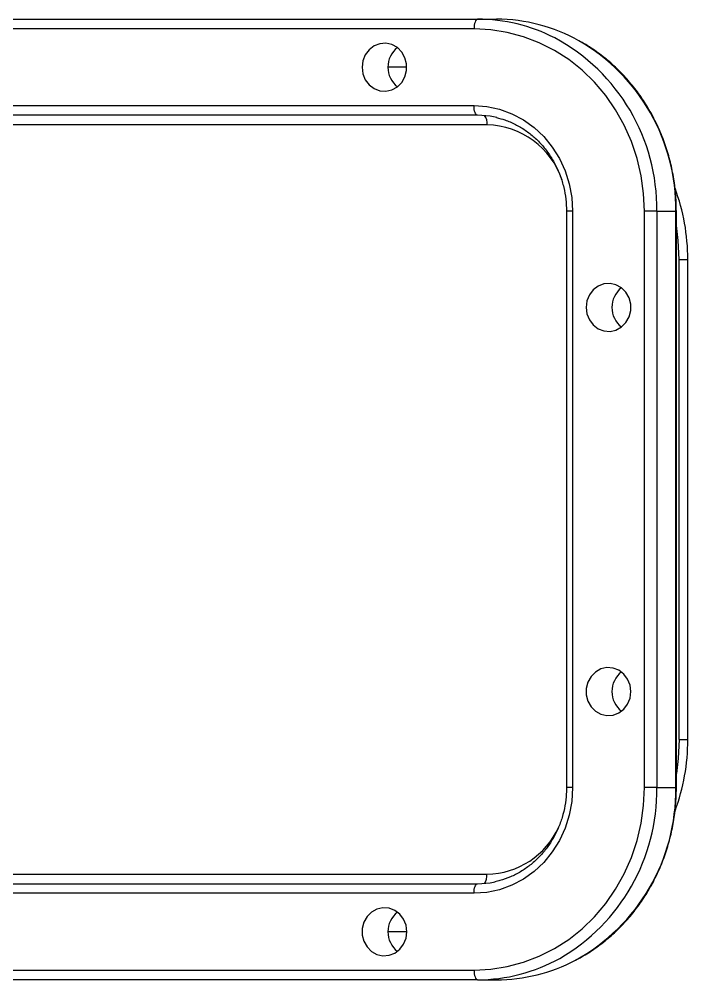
# Model space of a CAD drawing. Header units: millimetres. Extents: x 15 to 1184, y 5 to 836.
# Drawn here: x 383.67 to 411.52, y 624 to 664 of the extents above; entities that cross this region are included whole.
import ezdxf

# ---------------------------------------------------------------- set-up
doc = ezdxf.new("R2010")
doc.units = ezdxf.units.MM

msp = doc.modelspace()

# ---------------------------------------------------------------- linework, layer by layer
at = {"color": 7, "linetype": 'Continuous', "lineweight": 25}
for p, q in [((357.967, 664.001), (402.763, 664.001)), ((402.763, 664.001), (403.553, 664.001)), ((402.619, 663.601), (357.823, 663.601)), ((399.82, 662.001), (399.031, 662.001)), ((357.823, 660.401), (402.619, 660.401)), ((402.763, 660.001), (357.967, 660.001)), ((403.158, 659.601), (358.362, 659.601)), ((406.469, 656.001), (406.469, 632.001)), ((406.726, 656.001), (406.469, 656.001)), ((406.726, 656.001), (406.726, 632.001)), ((410.229, 656.001), (409.712, 656.001)), ((409.712, 632.001), (409.712, 656.001)), ((410.229, 656.001), (410.229, 632.001)), ((410.229, 656.001), (411.019, 656.001)), ((411.019, 632.001), (411.019, 656.001)), ((411.046, 656.001), (411.019, 656.001)), ((411.046, 632.001), (411.046, 656.001)), ((411.163, 634.001), (411.163, 654.001)), ((411.163, 654.001), (411.522, 654.001)), ((411.522, 634.001), (411.522, 654.001)), ((411.163, 634.001), (411.522, 634.001)), ((406.726, 632.001), (406.469, 632.001)), ((410.229, 632.001), (409.712, 632.001)), ((410.229, 632.001), (411.019, 632.001)), ((411.046, 632.001), (411.019, 632.001)), ((358.362, 628.401), (403.158, 628.401)), ((357.967, 628.001), (402.763, 628.001)), ((402.619, 627.601), (357.823, 627.601)), ((399.82, 626.001), (399.031, 626.001)), ((357.823, 624.401), (402.619, 624.401)), ((402.763, 624.001), (357.967, 624.001)), ((402.763, 624.001), (403.553, 624.001))]:
    msp.add_line(p, q, dxfattribs=at)
at = {"color": 7, "linetype": 'Continuous', "lineweight": 25, "flags": 128}
for points in [[(402.763, 664.001), (402.735, 663.993), (402.708, 663.97), (402.683, 663.933), (402.662, 663.883), (402.644, 663.823), (402.63, 663.754), (402.622, 663.679), (402.619, 663.601)], [(409.712, 656.001), (409.678, 656.745), (409.576, 657.483), (409.407, 658.207), (409.172, 658.909), (408.875, 659.583), (408.517, 660.223), (408.102, 660.822), (407.635, 661.375), (407.119, 661.875), (406.56, 662.32), (405.963, 662.703), (405.334, 663.022), (404.678, 663.273), (404.003, 663.454), (403.315, 663.564), (402.619, 663.601)], [(397.953, 662.001), (397.988, 661.731), (398.089, 661.481), (398.249, 661.27), (398.457, 661.113), (398.697, 661.021), (398.95, 661.003), (399.199, 661.058), (399.425, 661.184), (399.61, 661.369), (399.742, 661.602), (399.811, 661.864), (399.811, 662.137), (399.742, 662.399), (399.61, 662.632), (399.425, 662.817), (399.199, 662.943), (398.95, 662.998), (398.697, 662.98), (398.457, 662.888), (398.249, 662.731), (398.089, 662.52), (397.988, 662.27), (397.953, 662.001)], [(402.619, 660.401), (403.155, 660.363), (403.682, 660.251), (404.191, 660.066), (404.673, 659.811), (405.119, 659.491), (405.523, 659.112), (405.877, 658.679), (406.176, 658.201), (406.413, 657.684), (406.586, 657.139), (406.691, 656.575), (406.726, 656.001)], [(402.763, 660.001), (402.735, 660.008), (402.708, 660.031), (402.683, 660.068), (402.662, 660.118), (402.644, 660.178), (402.63, 660.247), (402.622, 660.322), (402.619, 660.401)], [(403.562, 659.908), (403.294, 659.96), (402.763, 660.001)], [(411.163, 654.001), (411.127, 654.785), (411.046, 655.411)], [(407.286, 652.001), (407.32, 651.731), (407.422, 651.481), (407.582, 651.27), (407.79, 651.113), (408.029, 651.021), (408.283, 651.003), (408.531, 651.058), (408.757, 651.184), (408.943, 651.369), (409.075, 651.602), (409.143, 651.864), (409.143, 652.137), (409.075, 652.399), (408.943, 652.632), (408.757, 652.817), (408.531, 652.943), (408.283, 652.998), (408.029, 652.98), (407.79, 652.888), (407.582, 652.731), (407.422, 652.52), (407.32, 652.27), (407.286, 652.001)], [(409.152, 636.001), (409.118, 636.27), (409.016, 636.52), (408.856, 636.731), (408.648, 636.888), (408.409, 636.98), (408.155, 636.998), (407.906, 636.943), (407.681, 636.817), (407.495, 636.632), (407.363, 636.399), (407.294, 636.137), (407.294, 635.864), (407.363, 635.602), (407.495, 635.369), (407.681, 635.184), (407.906, 635.058), (408.155, 635.003), (408.409, 635.021), (408.648, 635.113), (408.856, 635.27), (409.016, 635.481), (409.118, 635.731), (409.152, 636.001)], [(411.163, 634.001), (411.127, 633.216), (411.046, 632.59)], [(402.619, 624.401), (403.315, 624.437), (404.003, 624.547), (404.678, 624.728), (405.334, 624.979), (405.963, 625.298), (406.56, 625.681), (407.119, 626.126), (407.635, 626.626), (408.102, 627.179), (408.517, 627.778), (408.875, 628.418), (409.172, 629.092), (409.407, 629.794), (409.576, 630.518), (409.678, 631.256), (409.712, 632.001)], [(406.726, 632.001), (406.691, 631.426), (406.586, 630.862), (406.413, 630.317), (406.176, 629.801), (405.877, 629.322), (405.523, 628.889), (405.119, 628.51), (404.673, 628.19), (404.191, 627.935), (403.682, 627.75), (403.155, 627.638), (402.619, 627.601)], [(402.619, 627.601), (402.622, 627.679), (402.63, 627.754), (402.644, 627.823), (402.662, 627.883), (402.683, 627.933), (402.708, 627.97), (402.735, 627.993), (402.763, 628.001)], [(402.763, 628.001), (403.294, 628.041), (403.501, 628.079)], [(399.82, 626.001), (399.785, 626.27), (399.684, 626.52), (399.523, 626.731), (399.316, 626.888), (399.076, 626.98), (398.823, 626.998), (398.574, 626.943), (398.348, 626.817), (398.162, 626.632), (398.03, 626.399), (397.962, 626.137), (397.962, 625.864), (398.03, 625.602), (398.162, 625.369), (398.348, 625.184), (398.574, 625.058), (398.823, 625.003), (399.076, 625.021), (399.316, 625.113), (399.523, 625.27), (399.684, 625.481), (399.785, 625.731), (399.82, 626.001)], [(402.619, 624.401), (402.622, 624.322), (402.63, 624.247), (402.644, 624.178), (402.662, 624.118), (402.683, 624.068), (402.708, 624.031), (402.735, 624.008), (402.763, 624.001)]]:
    msp.add_lwpolyline(points, dxfattribs=at)
at = {"color": 7, "linetype": 'Continuous', "lineweight": 25}
for centre, radius, start, end in [((402.751, 656.934), 7.067, 62.8253, 89.9039), ((403.542, 656.932), 7.069, 60.8094, 89.9089), ((402.183, 656.125), 8.047, 359.1164, 61.8543), ((400.05, 662.012), 1.019, 127.7971, 180.6354), ((402.956, 656.12), 8.064, 359.1527, 59.9875), ((400.05, 661.989), 1.019, 179.3646, 232.2029), ((402.67, 659.673), 0.494, 351.5939, 39.799), ((403.089, 656.222), 3.379, 18.6627, 88.8215), ((403.021, 654.006), 8.501, 359.9615, 20.3742), ((409.382, 652.012), 1.019, 127.7971, 180.6354), ((409.382, 651.989), 1.019, 179.3646, 232.2029), ((409.398, 636.001), 1.038, 128.1171, 231.8829), ((403.022, 633.995), 8.501, 339.6043, 0.0386), ((402.166, 631.881), 8.064, 299.9337, 0.8488), ((402.968, 631.878), 8.053, 298.7295, 0.8722), ((403.103, 631.747), 3.347, 270.9532, 335.4714), ((402.6, 628.348), 0.56, 323.2111, 5.396), ((400.066, 626.001), 1.038, 128.1171, 231.8829), ((402.752, 631.069), 7.068, 270.0907, 299.106), ((403.541, 631.07), 7.07, 270.0995, 297.7999)]:
    msp.add_arc(centre, radius, start, end, dxfattribs=at)
for points, knots in [([(411.046, 656.001), (411.044, 656.128), (411.039, 656.493), (410.985, 657.093), (410.866, 657.794), (410.687, 658.481), (410.453, 659.148), (410.163, 659.791), (409.821, 660.403), (409.43, 660.981), (408.992, 661.519), (408.511, 662.014), (407.99, 662.459), (407.489, 662.823), (407.151, 663.013), (407.009, 663.092)], [0, 0, 0, 0, 0.043834, 0.125472, 0.207131, 0.288787, 0.370438, 0.452078, 0.533703, 0.615309, 0.69689, 0.778442, 0.859961, 0.941443, 1, 1, 1, 1]), ([(403.55, 659.904), (403.67, 659.874), (403.941, 659.806), (404.345, 659.628), (404.754, 659.387), (405.132, 659.09), (405.472, 658.745), (405.77, 658.357), (406.02, 657.932), (406.218, 657.476), (406.362, 656.998), (406.452, 656.503), (406.464, 656.168), (406.469, 656.001)], [0, 0, 0, 0, 0.0738653, 0.1669674, 0.2599634, 0.3528302, 0.4455602, 0.5381582, 0.6306373, 0.7230151, 0.8153106, 0.9075424, 1, 1, 1, 1]), ([(406.469, 632.001), (406.468, 631.916), (406.463, 631.665), (406.413, 631.248), (406.297, 630.762), (406.126, 630.295), (405.902, 629.855), (405.629, 629.448), (405.311, 629.082), (404.954, 628.761), (404.562, 628.491), (404.141, 628.278), (403.78, 628.142), (403.558, 628.099), (403.489, 628.086)], [0, 0, 0, 0, 0.046014, 0.136986, 0.227993, 0.319009, 0.410053, 0.501147, 0.592315, 0.683583, 0.774973, 0.866504, 0.958183, 1, 1, 1, 1]), ([(406.857, 624.828), (406.937, 624.868), (407.219, 625.009), (407.673, 625.308), (408.214, 625.722), (408.718, 626.19), (409.181, 626.702), (409.599, 627.256), (409.97, 627.848), (410.29, 628.473), (410.557, 629.126), (410.768, 629.802), (410.922, 630.495), (411.017, 631.188), (411.045, 631.692), (411.046, 631.959), (411.046, 632.001)], [0, 0, 0, 0, 0.031776, 0.111461, 0.191179, 0.270933, 0.350722, 0.430547, 0.510404, 0.590292, 0.670205, 0.750142, 0.830097, 0.910068, 0.98586, 1, 1, 1, 1])]:
    msp.add_open_spline(points, degree=3, knots=knots, dxfattribs=at)

doc.saveas('drawing.dxf')
